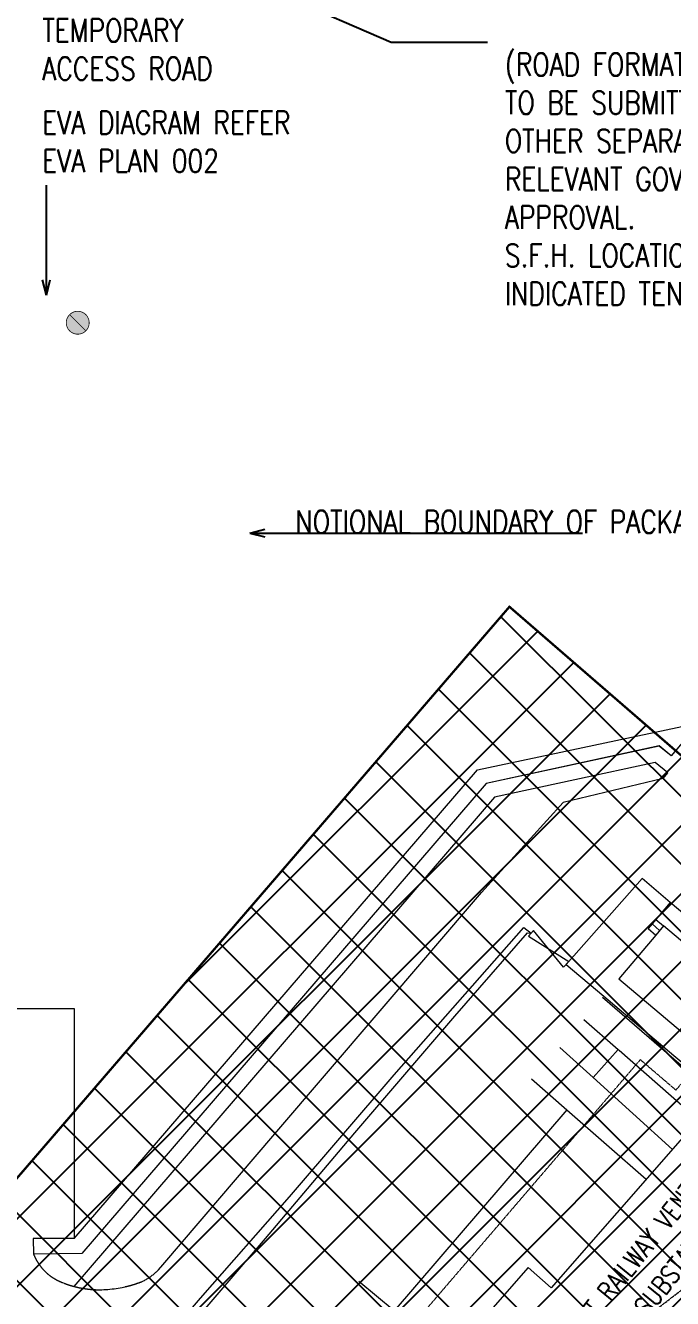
# Model space of a CAD drawing. Header units: millimetres. Extents: x 833924389 to 835767163, y 817400000 to 818811854.
# Drawn here: x 834249586 to 834334317, y 817833277 to 817999999 of the extents above; entities that cross this region are included whole.
import ezdxf

# ---------------------------------------------------------------- set-up
doc = ezdxf.new("R2010")
doc.units = ezdxf.units.MM
doc.header["$LTSCALE"] = 10
doc.header["$MEASUREMENT"] = 0
doc.linetypes.add('CENTER', pattern=[2, 1.25, -0.25, 0.25, -0.25])
doc.linetypes.add('HIDDEN', pattern=[0.375, 0.25, -0.125])
for name, color, linetype, lineweight in [('01_Base_Plan', 5, 'Continuous', 5), ('02_Buiding_Height_Limit', 1, 'CENTER', 18), ('11_Text', 7, 'Continuous', 25), ('12_AEL_Outline', 253, 'HIDDEN', 5)]:
    doc.layers.add(name, color=color, linetype=linetype, lineweight=lineweight)
doc.layers.add('_MTR', color=190, linetype='Continuous')
doc.layers.add('VPA0501S11', color=7, linetype='Continuous')
doc.styles.add('1_2.5mm', font='arial.ttf', dxfattribs={"width": 0.8, "height": 0.0025})
doc.styles.add('ROMANS', font='romans.shx', dxfattribs={"width": 0.8})
doc.linetypes.add('11sw3b$0$B1_BDYF', pattern='A,2.5,-0.5,[130,ltypeshp.shx,S=0.5,R=0,X=0,Y=0],-0.5', length=3.5)
doc.dimstyles.get("Standard").update_dxf_attribs({"dimtxt": 0.18, "dimasz": 0.18, "dimexe": 0.18, "dimexo": 0.06249999999999999, "dimgap": 0.09, "dimtad": 0, "dimtih": 1, "dimtoh": 1, "dimdec": 4, "dimzin": 1, "dimdsep": 46, "dimtxsty": '1_2.5mm', "dimcen": 0, "dimadec": 0, "dimazin": 0, "dimtfac": 1, "dimtdec": 4, "dimtofl": 0, "dimtmove": 0, "dimatfit": 3, "dimfxl": 0, "dimtolj": 1, "dimtzin": 1, "dimarcsym": 0})

# ---------------------------------------------------------------- blocks, each defined once
blk = doc.blocks.new('11sw3b$0$BDYGA')
at = {"color": 0, "linetype": 'Continuous'}
for p, q in [((0, 0.5), (0, -0.5)), ((1, -0.5), (0, 0.5)), ((0, -0.5), (1, 0.5)), ((1, 0.5), (1, -0.5))]:
    blk.add_line(p, q, dxfattribs=at)
blk = doc.blocks.new('TerminatorOpen_0.5')
at = {"color": 0, "linetype": 'ByBlock', "lineweight": -2}
for q in [(-1, 0.25), (-1, 0), (-1, -0.25)]:
    blk.add_line((0, 0), q, dxfattribs=at)

msp = doc.modelspace()

# ---------------------------------------------------------------- hatches: boundary and pattern name
at = {"layer": '_MTR'}
h = msp.add_hatch(dxfattribs=at)
h.set_pattern_fill('ANSI37', color=256, scale=50000, style=0)
h.set_pattern_definition([(45, (0, 0), (-4419.417382415922, 4419.417382415922), []), (135, (0, 0), (-4419.417382415922, -4419.417382415922), [])])
h.paths.add_polyline_path([(834719025.0676242, 818175044.075776), (834829436.1637323, 818440899.0154631), (834544329.9875726, 818440899.0154631), (834540047.6918651, 818430486.7932322), (834494662.9516805, 818320135.7028404), (834491212.3501357, 818312096.8899884), (834489639.5860337, 818307373.809575), (834488467.7132754, 818300887.678466), (834488287.0573709, 818295402.6064734), (834489123.4445984, 818289469.5896976), (834490523.0838149, 818284300.8385714), (834492959.6897802, 818278585.4277595), (834497359.5052412, 818271989.8078504), (834500943.2578423, 818268402.4543666), (834504241.8491156, 818265890.0219382), (834506773.0374651, 818264239.4954746), (834509304.2258146, 818262588.969011), (834549547.6363403, 818245865.156262), (834521788.9357352, 818162669.0288637), (834512956.6186229, 818145898.9397866), (834505350.3781369, 818132402.978609), (834498851.625464, 818120358.1720601), (834490645.3412085, 818106191.5494635), (834483043.1765755, 818093566.7455992), (834465497.3880057, 818066156.0749869), (834456186.300847, 818052465.0283059), (834449435.9111947, 818042521.66696), (834429928.4301713, 818015782.6322176), (834415902.0111922, 817997330.5279367), (834409718.1436859, 817989384.889797), (834403534.2761798, 817981439.2516572), (834394016.1354766, 817969342.6524115), (834384497.9947733, 817957246.0531657), (834384196.2479563, 817957465.7651209), (834383970.486986, 817957155.7107403), (834383668.7401689, 817957375.4226955), (834373771.4691136, 817944987.7532318), (834364116.6359974, 817932940.1560837), (834338369.9503223, 817901865.9044347), (834312960.6002681, 817923872.0998209), (834209698.3762193, 817804043.8972573), (834227751.7111311, 817788294.3273865), (834200289.8007177, 817756392.265157), (834200199.724341, 817740873.0267123), (834297136.0119622, 817740548.3312696), (834302265.9142908, 817746345.470729), (834311723.710097, 817738300.4580544), (834346243.1186241, 817778329.7402205), (834364573.705298, 817762532.4600164), (834407168.9888211, 817811985.372018), (834383971.3268652, 817831671.3361453), (834391017.2140669, 817839762.6321478), (834398063.1012684, 817847853.9281503), (834393622.2417772, 817851485.7044563), (834400812.4917518, 817859771.4107764), (834410480.1317945, 817870197.1213068), (834420147.7718372, 817880622.8318372), (834432126.5932153, 817893299.2699163), (834444105.4145935, 817905975.7079954), (834443206.2002442, 817906758.256021), (834448849.565658, 817912919.9467099), (834457587.7981888, 817922310.4511203), (834467322.5562106, 817932771.8674097), (834475815.8031626, 817941811.4303546), (834484309.0501144, 817950850.9932995), (834500967.9967005, 817969577.1101549), (834519622.9840564, 817991615.6157014), (834532610.7469565, 818008021.8481278), (834547321.4079989, 818027597.5088168), (834557595.9281648, 818042498.3314748), (834567870.4483306, 818057399.1541326), (834574643.1744547, 818067927.9632175), (834585340.6881095, 818084953.331677), (834592493.7733289, 818096984.115135), (834598987.1398113, 818108698.8436586), (834606301.2519822, 818122736.6486193), (834611699.1689881, 818133599.211997), (834616705.1358873, 818145548.4517179), (834618535.0408169, 818149916.4335908), (834621711.1027862, 818157497.6914387), (834627057.6022652, 818172444.2824591), (834631612.1834006, 818185176.9988407), (834639686.340077, 818207748.9860169)])
at = {"layer": 'VPA0501S11', "ltscale": 500}
h = msp.add_hatch(color=10, dxfattribs=at)
edge = h.paths.add_edge_path()
edge.add_arc((834256430.3671887, 817961068.0711), 1500, 0, 360)

# ---------------------------------------------------------------- linework, layer by layer
at = {"layer": '01_Base_Plan', "linetype": 'Continuous'}
for p, q in [((834337785.3, 817908680.199999), (834334123, 817904355.5)), ((834333071.6999999, 817901395.199999), (834333693.6, 817902119.8)), ((834331632.5, 817882329.8), (834332626.5999999, 817881492.1)), ((834332144.6999999, 817882935.799999), (834333143.1, 817882103.0999999)), ((834325141.8, 817872732.000001), (834340382.9, 817859562.4000001)), ((834322717.1999999, 817869822.5999999), (834327200.7, 817865899.599999)), ((834323917.4, 817862212.099999), (834319562.1, 817866154.899999)), ((834323917.4, 817862212.099999), (834327200.7, 817865899.599999)), ((834315866.5, 817862048.800001), (834320482.1999999, 817858010.0999999)), ((834323915.4000001, 817862209.899999), (834323917.4, 817862212.099999)), ((834334298.1, 817852809), (834323917.4, 817862212.099999)), ((834320482.1999999, 817858010.0999999), (834297885.0999999, 817831674.4)), ((834320482.1999999, 817858010.0999999), (834330882.8000001, 817848909.600001)), ((834297885.0999999, 817831674.4), (834293258.9, 817835510.8000001))]:
    msp.add_line(p, q, dxfattribs=at)
at = {"layer": '01_Base_Plan', "linetype": '11sw3b$0$B1_BDYF'}
msp.add_line((834255943.75, 817841159.9599999), (834250609.9000001, 817841154.46), dxfattribs=at)
at = {"layer": '01_Base_Plan', "flags": 128}
for points in [[(834255942.292278, 817841158.2190516), (834308768.292278, 817902528.2190516), (834337783.292278, 817908678.2190516)], [(834334121.292278, 817904354.2190516), (834332559.292278, 817905637.2190515), (834309906.292278, 817900738.2190515), (834256979.292278, 817839173.2190516), (834250653.292278, 817839084.2190515)], [(834333692.292278, 817902118.2190515), (834332037.292278, 817903477.2190516), (834310985.292278, 817898925.2190516), (834255916.292278, 817834868.2190515)]]:
    msp.add_lwpolyline(points, dxfattribs=at)
at = {"layer": '01_Base_Plan', "linetype": '11sw3b$0$B1_BDYF', "flags": 128}
for points in [[(834255943.75, 817841159.9599999), (834308769.92, 817902529.94), (834337785.27, 817908680.190001)], [(834334022.56, 817885157.01), (834330344.56, 817888266.4), (834320390, 817877039.999999), (834325331.2099999, 817872862.6899999), (834334495.24, 817865115.3900009), (834336897.41, 817863084.58), (834338690.07, 817865176.209999), (834340316.38, 817867073.74), (834343810, 817871150), (834345351.65, 817870024.6300011), (834345376.9, 817870063.97), (834348070, 817874260)], [(834278535.3399999, 817794673.280001), (834278315.2641879, 817794458.408404), (834278090.603337, 817794248.335391), (834277861.462057, 817794043.158779), (834277627.9470409, 817793842.9741031), (834277390.167017, 817793647.8745711), (834277148.232698, 817793457.9510261), (834276902.256735, 817793273.291898), (834276652.353658, 817793093.98317), (834276398.639828, 817792920.10833), (834276141.2333771, 817792751.748338), (834275880.254159, 817792588.981585), (834275615.823692, 817792431.88386), (834275348.065097, 817792280.528308), (834275077.103052, 817792134.985405), (834274803.063718, 817791995.322918), (834274526.0746909, 817791861.6058741), (834274246.264946, 817791733.896537), (834273963.764767, 817791612.254371), (834273678.705691, 817791496.7360129), (834273391.2204479, 817791387.3952531), (834273101.4428959, 817791284.283), (834272809.507957, 817791187.447264), (834272515.5515649, 817791096.933136), (834272219.710591, 817791012.7827599), (834271922.1227831, 817790935.035318), (834271622.926705, 817790863.72701), (834271322.261667, 817790798.8910401), (834271020.267667, 817790740.557596), (834270717.085314, 817790688.753839), (834270412.8557811, 817790643.50389), (834270107.720719, 817790604.828818), (834269801.822204, 817790572.74663), (834269495.302671, 817790547.272266), (834269188.304839, 817790528.417586), (834268880.971653, 817790516.19137), (834268573.446213, 817790510.59931), (834268265.871708, 817790511.64401), (834267958.39135, 817790519.324983), (834267651.148307, 817790533.638653), (834267344.285641, 817790554.578356), (834267037.946229, 817790582.1343421), (834266732.27271, 817790616.293779), (834266427.4074111, 817790657.0407629), (834266123.492281, 817790704.356321), (834265820.668833, 817790758.2184219), (834265519.078061, 817790818.601987), (834265218.8603951, 817790885.4789001), (834264920.155625, 817790958.818022), (834264623.102829, 817791038.585205), (834264327.84032, 817791124.743309), (834264034.505579, 817791217.252215), (834263743.235189, 817791316.068851), (834263454.164769, 817791421.147205), (834263167.428918, 817791532.4383509), (834262883.161145, 817791649.89047), (834262601.493808, 817791773.4488729), (834262322.558059, 817791903.05603), (834262046.483774, 817792038.6515939), (834261773.3994999, 817792180.1724269), (834261503.432387, 817792327.552638), (834261236.708139, 817792480.723601), (834260973.35095, 817792639.613996), (834260713.483441, 817792804.1498431), (834260457.2266101, 817792974.254531), (834260204.699778, 817793149.848855), (834259956.020525, 817793330.851056), (834259711.304639, 817793517.176855), (834259470.6660681, 817793708.739495), (834259234.216855, 817793905.449781), (834259002.067094, 817794107.216123), (834258774.32488, 817794313.944574), (834258551.096256, 817794525.538875), (834258332.485158, 817794741.900507), (834258118.593377, 817794962.928726), (834257909.520503, 817795188.5206189), (834257705.363889, 817795418.5711429), (834257506.2185899, 817795652.973184), (834257312.177332, 817795891.617602), (834257123.3304651, 817796134.393278), (834256939.76592, 817796381.18717), (834256761.569168, 817796631.884367), (834256588.82318, 817796886.368141), (834256421.608389, 817797144.519999), (834256260.002656, 817797406.21974), (834256104.081224, 817797671.345512), (834255953.9166969, 817797939.773868), (834255809.578991, 817798211.379822), (834255671.135314, 817798486.0369099), (834255538.6501279, 817798763.617245), (834255412.1851201, 817799043.991584), (834255291.7991741, 817799327.029376), (834255177.548345, 817799612.598835), (834255069.485829, 817799900.566994), (834254967.661944, 817800190.799769), (834254872.124099, 817800483.1620239), (834254782.916779, 817800777.517627), (834254700.0815209, 817801073.729523), (834254623.656894, 817801371.65979), (834254553.678483, 817801671.169705), (834254490.1788709, 817801972.119814), (834254433.187625, 817802274.369985), (834254382.731281, 817802577.779485), (834254338.833332, 817802882.207045), (834254301.514219, 817803187.5109091), (834254270.791317, 817803493.54893), (834254246.678932, 817803800.17861), (834254229.18829, 817804107.257175), (834254218.327537, 817804414.641644), (834254214.1017281, 817804722.188892), (834254216.5128319, 817805029.755722), (834254225.5597249, 817805337.198923), (834254241.238196, 817805644.375343), (834254263.540944, 817805951.141956), (834254292.457585, 817806257.3559259), (834254327.9746541, 817806562.874675), (834254370.075614, 817806867.5559449), (834254418.740862, 817807171.257872), (834254473.947739, 817807473.839049), (834254535.67054, 817807775.158586), (834254603.880524, 817808075.0761851), (834254678.545933, 817808373.452197), (834254759.632, 817808670.147693), (834254847.10097, 817808965.024526), (834254940.912117, 817809257.945397), (834255041.0217611, 817809548.773916), (834255147.383286, 817809837.374666), (834255259.947172, 817810123.613272), (834255378.6610041, 817810407.3564539), (834255465.925031, 817810601.9454379), (834255548.072146, 817810785.124282), (834255728.383122, 817811157.812649), (834255919.441813, 817811525.107141), (834256121.087034, 817811886.697892), (834256333.1486701, 817812242.279851), (834256555.447816, 817812591.5530341), (834256787.796932, 817812934.2227801), (834257030, 817813270), (834270448.06, 817828823.2700009), (834281028.84, 817841159.9100009), (834292704.18, 817854955.97), (834305793.33, 817870257.0500001), (834315325.16, 817881168.470001), (834315800, 817881109.999999)], [(834241323.5799999, 817871266.799999), (834246940.0600001, 817871259.31), (834255983.8499999, 817871247.2600011), (834255943.75, 817841159.9599999)]]:
    msp.add_lwpolyline(points, dxfattribs=at)
at = {"layer": '01_Base_Plan', "linetype": 'Continuous', "flags": 128}
for points in [[(834334123, 817904355.5), (834332561.3, 817905638.699999), (834309907.8000001, 817900740.1), (834256981.2, 817839174.5), (834250655, 817839085.5)], [(834333693.6, 817902119.8), (834332038.8, 817903479.4999989), (834310986.7, 817898927.200001), (834255917.9, 817834869.8)], [(834333071.6999999, 817901395.199999), (834319990, 817898249), (834309322, 817886457)], [(834250609.9000001, 817841154.5), (834250655, 817839085.5), (834250670.2, 817839047.4000001), (834250685.6, 817839009.299999), (834250701.3, 817838971.4000001), (834250717.1999999, 817838933.499999), (834250733.4, 817838895.8000001), (834250749.8, 817838858.100001), (834250766.4, 817838820.5999991), (834250783.1999999, 817838783.199999), (834250800.3, 817838745.8000001), (834250817.7, 817838708.6), (834250835.1999999, 817838671.499999), (834250853, 817838634.500001), (834250871, 817838597.6), (834250889.3000001, 817838560.799999), (834250907.8000001, 817838524.1999999), (834250926.5, 817838487.6000011), (834250945.4, 817838451.199999), (834250964.5999999, 817838414.899999), (834250984, 817838378.699999), (834251003.6, 817838342.5999991), (834251023.5, 817838306.700001), (834251043.6, 817838270.9), (834251063.9, 817838235.200001), (834251084.4000001, 817838199.6), (834251105.1, 817838164.2), (834251126.1, 817838128.9000009), (834251147.3, 817838093.6999991), (834251168.7, 817838058.700001), (834251190.3000001, 817838023.800001), (834251212.1999999, 817837989.1), (834251234.3, 817837954.399999), (834251256.5999999, 817837919.9), (834251279.1, 817837885.600001), (834251301.8000001, 817837851.399999), (834251324.7, 817837817.299999), (834251347.8, 817837783.399999), (834251371.2, 817837749.700001), (834251394.8, 817837716), (834251418.5, 817837682.600001), (834251442.5, 817837649.3000001), (834251466.7, 817837616.1), (834251491.1, 817837583.1), (834251515.8000001, 817837550.2), (834251540.5999999, 817837517.5), (834251565.6, 817837484.9000001), (834251590.8, 817837452.500001), (834251616.2, 817837420.299999), (834251641.9000001, 817837388.2), (834251667.7, 817837356.3), (834251693.6999999, 817837324.6), (834251720, 817837293), (834251746.4, 817837261.600001), (834251773, 817837230.3000001), (834251799.8000001, 817837199.200001), (834251826.9, 817837168.299999), (834251854.1, 817837137.599999), (834251881.5, 817837107.000001), (834251909.1, 817837076.6), (834251936.8000001, 817837046.3000001), (834251964.8, 817837016.3000001), (834251993, 817836986.4000009), (834252021.3000001, 817836956.700001), (834252049.9, 817836927.200001), (834252078.6, 817836897.8000001), (834252107.5, 817836868.7), (834252136.6, 817836839.7), (834252165.8, 817836810.9000009), (834252195.3000001, 817836782.299999), (834252224.9, 817836753.9000009), (834252254.7, 817836725.6), (834252284.6999999, 817836697.5999999), (834252314.8000001, 817836669.6999999), (834252345.1999999, 817836642.0000011), (834252375.6999999, 817836614.600001), (834252406.3000001, 817836587.3000009), (834252437.2, 817836560.1999999), (834252468.2, 817836533.299999), (834252499.4, 817836506.5), (834252530.7, 817836480), (834252562.2, 817836453.6999999), (834252593.9, 817836427.6), (834252625.8000001, 817836401.699999), (834252657.8000001, 817836376), (834252689.9, 817836350.400001), (834252722.3000001, 817836325.099999), (834252754.7, 817836300.000001), (834252787.4, 817836275.1), (834252820.1999999, 817836250.399999), (834252853.0999999, 817836225.9), (834252886.1999999, 817836201.6), (834252919.5, 817836177.6), (834252952.9, 817836153.7), (834252986.5, 817836130.0000011), (834253020.2, 817836106.6), (834253054, 817836083.3000001), (834253088, 817836060.3), (834253122.1, 817836037.5), (834253156.4, 817836014.900001), (834253190.9000001, 817835992.5), (834253225.4, 817835970.4), (834253260.0999999, 817835948.4), (834253295, 817835926.6999999), (834253329.9, 817835905.200001), (834253365, 817835883.9), (834253400.3, 817835862.9), (834253435.7, 817835842), (834253471.2, 817835821.4), (834253506.8, 817835801.0000011), (834253542.5, 817835780.8), (834253578.4, 817835760.9), (834253614.4, 817835741.1), (834253650.6, 817835721.6), (834253686.8000001, 817835702.400001), (834253723.2, 817835683.3000001), (834253759.7, 817835664.5), (834253796.3000001, 817835645.9), (834253833, 817835627.599999), (834253869.9000001, 817835609.4), (834253906.8, 817835591.600001), (834253943.9, 817835573.899999), (834253981.1, 817835556.500001), (834254018.4, 817835539.3), (834254055.7, 817835522.299999), (834254093.2, 817835505.6), (834254130.8000001, 817835489.1), (834254168.6, 817835472.899999), (834254206.4, 817835456.800001), (834254244.3000001, 817835441.099999), (834254282.3, 817835425.5), (834254320.4, 817835410.2), (834254358.6, 817835395.199999), (834254396.9000001, 817835380.3), (834254435.1999999, 817835365.8000009), (834254645.7, 817835278.1000011), (834254666.1, 817835270.4000009), (834254686.6, 817835262.700001), (834254707.1, 817835255.0000011), (834254727.6, 817835247.400001), (834254748.1, 817835239.9000001), (834254768.5999999, 817835232.3000001), (834254789.2, 817835224.8), (834254809.6999999, 817835217.399999), (834254830.3000001, 817835209.899999), (834254850.8000001, 817835202.500001), (834254871.4, 817835195.1), (834254892, 817835187.799999), (834254912.6, 817835180.500001), (834254933.1999999, 817835173.1999999), (834254953.9, 817835165.999999), (834254974.5, 817835158.8), (834254995.2, 817835151.6), (834255015.9, 817835144.5), (834255036.5, 817835137.3999989), (834255057.2, 817835130.4), (834255077.9, 817835123.299999), (834255098.6, 817835116.3), (834255119.4, 817835109.4), (834255140.0999999, 817835102.499999), (834255160.9, 817835095.6), (834255181.6, 817835088.6999999), (834255202.4, 817835081.900001), (834255223.2, 817835075.099999), (834255244, 817835068.399999), (834255264.8, 817835061.6), (834255285.5999999, 817835055), (834255306.4, 817835048.3000001), (834255327.3, 817835041.6999999), (834255348.0999999, 817835035.1), (834255369, 817835028.5999999), (834255389.8, 817835022), (834255410.7, 817835015.6), (834255431.6, 817835009.099999), (834255452.5, 817835002.699999), (834255473.4, 817834996.400001), (834255494.4, 817834990), (834255515.3, 817834983.6999999), (834255536.1999999, 817834977.399999), (834255557.2, 817834971.2), (834255578.2, 817834965), (834255599.1, 817834958.799999), (834255620.0999999, 817834952.7), (834255641.1, 817834946.599999), (834255662.0999999, 817834940.6), (834255683.1, 817834934.5), (834255704.2, 817834928.5), (834255725.1999999, 817834922.599999), (834255746.2, 817834916.6999999), (834255767.3, 817834910.800001), (834255788.4, 817834904.899999), (834255809.4, 817834899.1), (834255830.5, 817834893.300001), (834255851.6, 817834887.599999), (834255872.6999999, 817834881.899999), (834255893.8, 817834876.2), (834255915, 817834870.5), (834255917.9, 817834869.8), (834255936.1, 817834864.9000001), (834255957.1999999, 817834859.4), (834255978.4, 817834853.800001), (834255999.5, 817834848.300001), (834256020.7, 817834842.9000009), (834256041.9, 817834837.400001), (834256063.1, 817834832), (834256084.3, 817834826.6999999), (834256105.5, 817834821.3), (834256126.7, 817834816), (834256147.9, 817834810.799999), (834256169.1, 817834805.600001), (834256190.4, 817834800.4), (834256211.6, 817834795.2), (834256232.9, 817834790.100001), (834256254.1, 817834785), (834256275.4000001, 817834779.9999989), (834256296.6999999, 817834775), (834256318, 817834770), (834256339.3, 817834765.000001), (834256360.6, 817834760.0999999), (834256381.9000001, 817834755.3), (834256403.1999999, 817834750.399999), (834256424.6, 817834745.6), (834256445.9000001, 817834740.900001), (834256467.1999999, 817834736.0999991), (834256488.6, 817834731.5), (834256510, 817834726.8), (834256531.3000001, 817834722.200001), (834256552.7, 817834717.5999991), (834256574.1, 817834713), (834256595.5, 817834708.5), (834256616.9, 817834704), (834256638.3, 817834699.6), (834256659.6999999, 817834695.1999999), (834256681.1, 817834690.8), (834256702.5999999, 817834686.5), (834256724, 817834682.2), (834256745.4, 817834677.9), (834256766.9000001, 817834673.699999), (834256788.3000001, 817834669.500001), (834256809.8000001, 817834665.3), (834256831.3, 817834661.1999999), (834256852.7, 817834657.0999991), (834256874.1999999, 817834653.000001), (834256895.7, 817834649), (834256917.2, 817834645), (834256938.7, 817834641.1000011), (834256960.1999999, 817834637.2), (834256981.7, 817834633.300001), (834257003.3, 817834629.4), (834257024.8000001, 817834625.600001), (834257046.3000001, 817834621.9), (834257067.9, 817834618.100001), (834257089.4000001, 817834614.399999), (834257111, 817834610.8000001), (834257132.5, 817834607.100001), (834257154.1, 817834603.499999), (834257175.7, 817834600), (834257197.3, 817834596.5), (834257218.8000001, 817834593), (834257240.4, 817834589.5000011), (834257262, 817834586.100001), (834257283.6, 817834582.699999), (834257305.1999999, 817834579.399999), (834257326.8000001, 817834576.0999991), (834257348.5, 817834572.799999), (834257370.0999999, 817834569.599999), (834257391.7, 817834566.4000009), (834257413.3000001, 817834563.200001), (834257435, 817834560.1), (834257456.6, 817834557), (834257478.3, 817834553.9000001), (834257499.9000001, 817834550.899999), (834257521.6, 817834547.900001), (834257543.3000001, 817834545), (834257564.9, 817834542.0999991), (834257586.6, 817834539.2), (834257608.3, 817834536.3000001), (834257630, 817834533.500001), (834257651.6, 817834530.8), (834257673.3000001, 817834528.000001), (834257695, 817834525.3), (834257716.7, 817834522.700001), (834257738.4, 817834520), (834257760.0999999, 817834517.4), (834257781.9, 817834514.900001), (834257803.6, 817834512.3999989), (834257825.3000001, 817834509.9), (834257847, 817834507.4), (834257868.8000001, 817834505.0000011), (834257890.5, 817834502.699999), (834257912.2, 817834500.299999), (834257934, 817834498), (834257955.7, 817834495.8000001), (834257977.5, 817834493.5), (834257999.1999999, 817834491.3), (834258021, 817834489.1999999), (834258042.7, 817834487), (834258064.5, 817834484.999999), (834258086.3, 817834482.899999), (834258108, 817834480.900001), (834258129.8, 817834478.9), (834258151.6, 817834477), (834258173.4, 817834475.099999), (834258195.1, 817834473.200001), (834258216.9, 817834471.4000001), (834258238.6999999, 817834469.5999991), (834258260.5, 817834467.800001), (834258282.3, 817834466.0999999), (834258304.0999999, 817834464.4000009), (834258325.9000001, 817834462.7), (834258347.7, 817834461.100001), (834258369.5, 817834459.5), (834258391.3000001, 817834458.0000011), (834258413.1, 817834456.499999), (834258434.9, 817834455), (834258456.8000001, 817834453.6000011), (834258478.6, 817834452.199999), (834258500.4, 817834450.8), (834258522.2, 817834449.5), (834258544.1, 817834448.1999999), (834258565.9000001, 817834446.900001), (834258587.7, 817834445.699999), (834258609.5, 817834444.499999), (834258631.4, 817834443.399999), (834258653.1999999, 817834442.199999), (834258675, 817834441.199999), (834258696.9, 817834440.099999), (834258718.6999999, 817834439.0999991), (834258740.6, 817834438.100001), (834258762.4, 817834437.200001), (834258784.3000001, 817834436.3), (834258806.1, 817834435.5), (834258827.9, 817834434.599999), (834258849.8, 817834433.800001), (834258871.5999999, 817834433.1), (834259025.4000001, 817834428.099999), (834259293.1, 817834428.099999), (834259565.3000001, 817834432.9), (834259837.4, 817834442.399999), (834260109.1999999, 817834456.700001), (834260380.8000001, 817834475.6999999), (834260652, 817834499.500001), (834260922.7, 817834528.000001), (834261192.9, 817834561.2), (834261462.5, 817834599.199999), (834261731.4000001, 817834641.799999), (834261999.5, 817834689.0999991), (834262266.7, 817834741.1), (834262609.4, 817834815.099999), (834262649.5, 817834823.9999989), (834262689.5, 817834832.9000009), (834262729.5999999, 817834842), (834262769.6, 817834851.199999), (834262809.6, 817834860.5), (834262849.5999999, 817834869.9999989), (834262889.5, 817834879.5), (834262929.4, 817834889.1999999), (834262969.3, 817834898.9), (834263009.1, 817834908.8), (834263048.9000001, 817834918.8), (834263088.6999999, 817834928.9000001), (834263128.5, 817834939.200001), (834263168.1999999, 817834949.5), (834263207.9000001, 817834960.000001), (834263247.6, 817834970.5), (834263287.2, 817834981.2), (834263326.9, 817834992.0000011), (834263366.4000001, 817835002.900001), (834263406, 817835014), (834263445.5, 817835025.1), (834263485, 817835036.4), (834263524.4, 817835047.700001), (834263563.9, 817835059.2), (834263603.2, 817835070.800001), (834263642.6, 817835082.5), (834263681.9, 817835094.3), (834263721.2, 817835106.3), (834263760.5, 817835118.3), (834263799.6999999, 817835130.5), (834263838.8000001, 817835142.8000001), (834263878, 817835155.200001), (834263917.0999999, 817835167.7), (834263956.2, 817835180.299999), (834263995.2, 817835193), (834264034.2, 817835205.800001), (834264073.1999999, 817835218.8000009), (834264112.1, 817835231.799999), (834264151, 817835244.9999989), (834264189.8000001, 817835258.300001), (834264228.6, 817835271.7), (834264267.4, 817835285.2), (834264306.2, 817835298.800001), (834264344.8, 817835312.5), (834264383.5, 817835326.4000009), (834264422.1, 817835340.299999), (834264460.7, 817835354.4), (834264499.1999999, 817835368.6), (834264537.6999999, 817835382.8000001), (834264576.2, 817835397.2), (834264614.6, 817835411.699999), (834264653, 817835426.4), (834264691.3, 817835441.099999), (834264729.5999999, 817835455.9), (834264767.8000001, 817835470.899999), (834264806, 817835485.9), (834264844.2, 817835501.1), (834264856.9, 817835506.200001), (834265059.9, 817835605.3000001), (834265168.8, 817835660.800001), (834265276.8, 817835718.2), (834265383.7, 817835777.5), (834265489.5, 817835838.6), (834265594.3, 817835901.6), (834265698, 817835966.399999), (834265800.5, 817836033), (834265901.8, 817836101.399999), (834266002, 817836171.499999), (834266100.8000001, 817836243.4000001), (834266198.5, 817836317), (834266294.8000001, 817836392.3), (834266389.8, 817836469.2), (834266483.4, 817836547.800001), (834266575.7, 817836628), (834266666.5, 817836709.899999), (834266755.9, 817836793.299999), (834266843.8000001, 817836878.2), (834266930.1999999, 817836964.7), (834267015.0999999, 817837052.6), (834267592.7, 817837681.700001), (834282250.5, 817854838), (834309322, 817886457)], [(834342307.1, 817874355.799999), (834344179.4, 817876570.4), (834334022.6, 817885157), (834332144.6999999, 817882935.799999)], [(834261053.1, 817820030.5), (834272514.1999999, 817833319.499999), (834284173, 817846583.799999), (834297857.3000001, 817862565.3000009), (834314860, 817881869.9999989), (834315800, 817881109.999999)], [(834327268.0328001, 817875153.6888001), (834336432.0628, 817867406.3988), (834342307.0928, 817874355.7788), (834333143.0728, 817882103.0788), (834332110.0928, 817880881.2088), (834327268.0328001, 817875153.6888001)], [(834332144.6999999, 817882935.799999), (834331632.5, 817882329.8), (834331116, 817881718.900001), (834332110.1, 817880881.200001)], [(834327200.7, 817865899.599999), (834327332.9000001, 817865783.9000001), (834337733.5, 817856683.4)], [(834334025.4528, 817821079.9987999), (834331238.9028, 817823514.1688), (834356841.9728, 817852746.6088), (834343936.1928, 817863813.3488), (834318435.8427999, 817834698.1788001), (834315423.3528, 817837329.7088), (834282583.4228, 817799834.5288), (834301497.1228, 817783940.6088), (834334025.4528, 817821079.9987999)]]:
    msp.add_lwpolyline(points, dxfattribs=at)
at = {"layer": '02_Buiding_Height_Limit', "ltscale": 20}
msp.add_line((834213475.5263113, 817740611.9573718), (834775809.5371548, 818172824.6775405), dxfattribs=at)
at = {"layer": '11_Text'}
msp.add_lwpolyline([(834297475.6102046, 817997832.1430124), (834310101.89, 817997832.1430124)], dxfattribs=at)
at = {"layer": '12_AEL_Outline', "ltscale": 20}
msp.add_lwpolyline([(834238782.1986291, 817749841.7834343), (834277869.0289091, 817794370.6354289), (834273308.3547505, 817798344.5036745), (834330101.6194078, 817864560.2498016), (834334758.4751042, 817860577.1953207), (834336284.366625, 817862355.039184), (834335522.2044954, 817862948.3256621), (834351119.195783, 817881238.1199489), (834357084.7314924, 817876150.8889487), (834398404.8976374, 817926734.5430751), (834403717.9435346, 817933428.4952695), (834422482.9884349, 817957041.6789904)], dxfattribs=at)
at = {"layer": '_MTR', "const_width": 300}
msp.add_lwpolyline([(834429928.4301713, 818015782.6322176), (834415902.0111922, 817997330.5279367), (834409718.1436859, 817989384.889797), (834403534.2761798, 817981439.2516572), (834394016.1354766, 817969342.6524115), (834384497.9947733, 817957246.0531657), (834384196.2479563, 817957465.7651209), (834383970.486986, 817957155.7107403), (834383668.7401689, 817957375.4226955), (834373771.4691136, 817944987.7532318), (834364116.6359974, 817932940.1560837), (834338369.9503223, 817901865.9044347), (834312960.6002681, 817923872.0998209), (834209698.3762193, 817804043.8972573)], dxfattribs=at)
at = {"layer": 'VPA0501S11', "const_width": 100}
msp.add_lwpolyline([(834255369.7070168, 817962128.7312722, 0.9999999997190209), (834257491.0273606, 817960007.4109282, 1.000000000280979), (834255369.7070168, 817962128.7312722, 2.414213561605636)], format="xyb", dxfattribs=at)
msp.add_lwpolyline([(834255369.7070168, 817962128.7312722), (834257491.0273606, 817960007.4109282)], dxfattribs=at)

# ---------------------------------------------------------------- block references
at = {"layer": '01_Base_Plan', "linetype": 'Continuous', "xscale": 6134.574149868222, "yscale": 999.9999999999998, "zscale": 1000, "rotation": 318.4362673177702}
msp.add_blockref('11sw3b$0$BDYGA', (834315800, 817881109.999999), dxfattribs=at)

# ---------------------------------------------------------------- texts
at = {"layer": '11_Text', "char_height": 3000, "attachment_point": 7, "style": 'ROMANS'}
for s, insert in [('TEMPORARY \\PACCESS ROAD', (834251782.39, 817992846.3317187)), ("(ROAD FORMATION DESIGN\\PTO BE SUBMITTED BY\\POTHER SEPARATELY FOR \\PRELEVANT GOV'T DEPT \\PAPPROVAL. \\PS.F.H. LOCATIONS\\PINDICATED TENTATIVELY)", (834312363.6171236, 817962376.2044952)), ('EVA DIAGRAM REFER\\PEVA PLAN 002', (834251782.39, 817980775.8779279)), ('NOTIONAL BOUNDARY OF PACKAGE 23B', (834284946.3961742, 817933494.0656711, 4866.000000000001))]:
    msp.add_mtext(s, dxfattribs=dict(at, insert=insert))
at = {"layer": '11_Text', "insert": (834316598.2902306, 817824758.0189738), "char_height": 2500, "attachment_point": 1, "rotation": 51.269587099564646, "line_spacing_factor": 1.204819277108434, "style": 'ROMANS'}
msp.add_mtext('AIRPORT RAILWAY VENTILATION AND\\PTRACTION SUBSTATION BUILDING', dxfattribs=at)

# ---------------------------------------------------------------- leaders
at = {"layer": '11_Text'}
for points in [[(834248171.2056887, 818019158.202397), (834297475.6102046, 817997832.1430124)], [(834252333.5639179, 817964677.5817654), (834252346.8361949, 817979071.972737)], [(834278948.740767, 817933528.7793229), (834322536.2600001, 817933488.5896665)]]:
    msp.add_leader(points, dimstyle='Standard', override={"dimtxt": 2000, "dimasz": 2000, "dimexe": 5.476004642393601, "dimexo": 5.476004642393601, "dimgap": 5.476004642393601, "dimtad": 1, "dimtih": 0, "dimtoh": 0, "dimrnd": 5, "dimzin": 11, "dimadec": 4, "dimazin": 3, "dimatfit": 1, "dimldrblk": 'TerminatorOpen_0.5', "dimfrac": 2, "dimtolj": 0, "dimtzin": 11}, dxfattribs=at)

doc.saveas('drawing.dxf')
